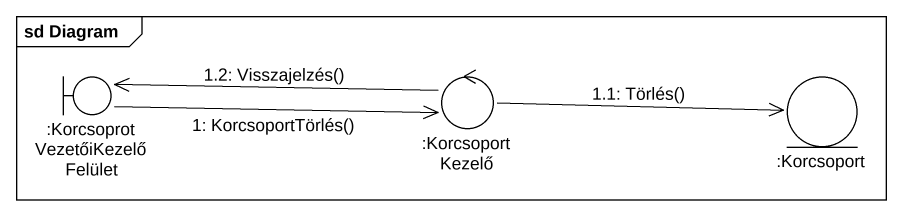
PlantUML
@startuml
mainframe sd Diagram
boundary ":KorcsoprotVezetőiKezelőFelület" as KorcsoprotVezetőiKezelőFelül
control ":KorcsoportKezelő" as KorcsoportKezelő
entity ":Korcsoport" as Korcsoport
KorcsoprotVezetőiKezelőFelül -right-> KorcsoportKezelő : 1: KorcsoportTörlés()
KorcsoportKezelő -right-> Korcsoport : 1.1: Törlés()
KorcsoportKezelő -left-> KorcsoprotVezetőiKezelőFelül : 1.2: Visszajelzés()
@enduml
